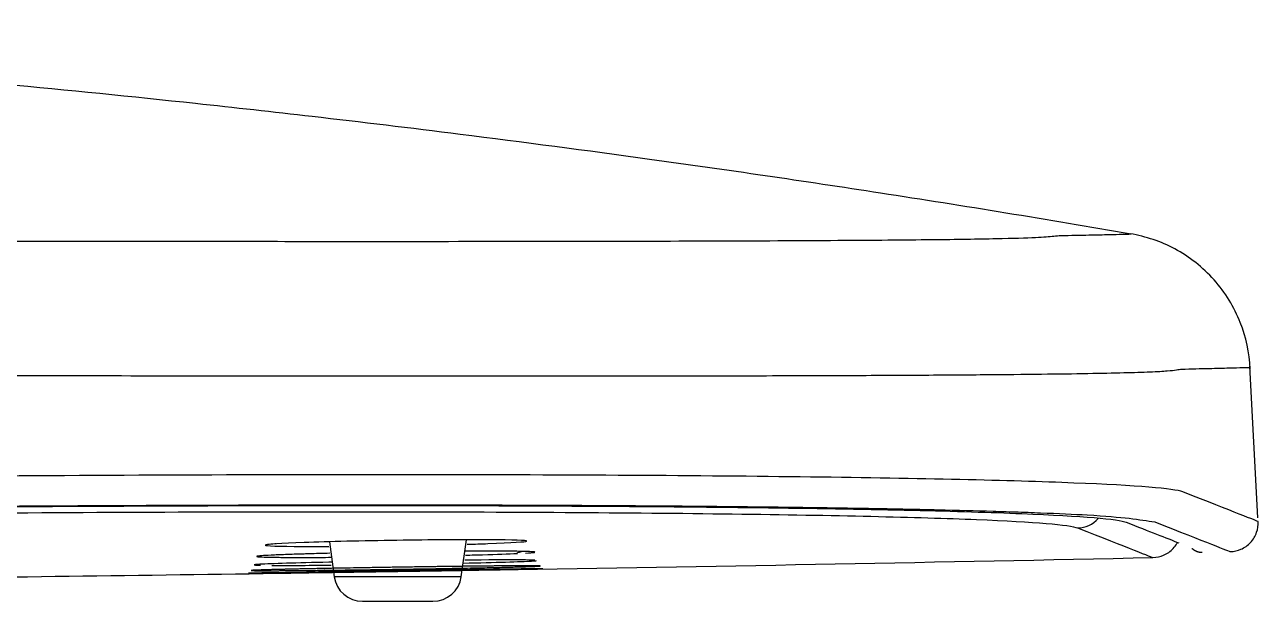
# Model space of a CAD drawing. Extents: x -4069 to -3649, y -4303 to -3709.
# Drawn here: x -3808.74 to -3800.11, y -3912.65 to -3908.61 of the extents above; entities that cross this region are included whole.
import ezdxf

# ---------------------------------------------------------------- set-up
doc = ezdxf.new("R2010")
doc.units = 0
doc.header["$LTSCALE"] = 7
doc.layers.add('6', color=7, linetype='CONTINUOUS')

msp = doc.modelspace()

# ---------------------------------------------------------------- linework, layer by layer
at = {"layer": '6', "color": 7, "linetype": 'Continuous'}
for p, q in [((-3800.11718, -3912.06126), (-3800.17272, -3911.00148)), ((-3805.68621, -3912.4731), (-3805.65008, -3912.21502)), ((-3806.60853, -3912.22952), (-3806.57442, -3912.4731)), ((-3806.37636, -3912.64536), (-3806.13032, -3912.64536)), ((-3806.13032, -3912.64536), (-3805.88427, -3912.64536))]:
    msp.add_line(p, q, dxfattribs=at)
at = {"layer": '6', "color": 3, "linetype": 'Continuous'}
msp.add_line((-3805.68621, -3912.4731), (-3806.57442, -3912.4731), dxfattribs=at)
at = {"layer": '6', "color": 7, "linetype": 'Continuous'}
for centre, radius, start, end in [((-3820.12997, -3011.66382), 900.88155, 270.943682, 271.226234), ((-3820.12997, -3011.66382), 900.88155, 270.664118, 270.861401), ((-3806.37636, -3912.44537), 0.2, 187.96961, 270), ((-3805.88427, -3912.44537), 0.2, 270, 352.03039)]:
    msp.add_arc(centre, radius, start, end, dxfattribs=at)
at = {"layer": '6', "color": 3, "linetype": 'Continuous'}
msp.add_ellipse((-3801.38175, -3911.93254), major_axis=(0.0731, 0.18616), ratio=0.998372, start_param=3.5371931, end_param=4.349083, dxfattribs=at)
at = {"layer": '6', "color": 7, "linetype": 'Continuous'}
for points, knots in [([(-3801.00403, -3910.07856), (-3801.58696, -3909.97794), (-3802.70751, -3909.79458), (-3804.27198, -3909.56608), (-3805.5973, -3909.39126), (-3806.65566, -3909.26393), (-3807.71828, -3909.14565), (-3809.03628, -3909.01278), (-3810.83773, -3908.85867), (-3813.1025, -3908.70961), (-3814.76763, -3908.64032), (-3815.67762, -3908.61444)], [0, 0, 0, 0, 0.1202317, 0.2308092, 0.3213645, 0.3919593, 0.4474896, 0.5386982, 0.6612183, 0.814996, 1, 1, 1, 1]), ([(-3800.17175, -3911.02), (-3800.17774, -3910.90564), (-3800.22402, -3910.68557), (-3800.40767, -3910.38443), (-3800.68531, -3910.16692), (-3800.89846, -3910.09529), (-3801.01133, -3910.07599)], [0, 0, 0, 0, 0.2425758, 0.5000214, 0.7574549, 1, 1, 1, 1]), ([(-3801.03479, -3912.09524), (-3801.09372, -3912.0721), (-3801.33894, -3912.05169), (-3802.19723, -3912.01681), (-3802.78986, -3912.00317), (-3803.91257, -3911.98866), (-3804.31693, -3911.98495), (-3805.18373, -3911.97969), (-3805.64892, -3911.97815), (-3807.11825, -3911.97696), (-3808.1583, -3911.98064), (-3809.25832, -3911.98882)], [0, 0, 0, 0, 0.25, 0.25, 0.5, 0.5, 0.625, 0.625, 0.75, 0.75, 1, 1, 1, 1]), ([(-3800.31078, -3912.29785), (-3800.28424, -3912.29699), (-3800.24619, -3912.28878), (-3800.19922, -3912.26262), (-3800.16754, -3912.23497), (-3800.14232, -3912.20132), (-3800.11972, -3912.15253), (-3800.11435, -3912.11398), (-3800.11546, -3912.08744)], [0, 0, 0, 0, 0.2390067, 0.3680609, 0.4999786, 0.6318999, 0.760964, 1, 1, 1, 1]), ([(-3805.50334, -3912.21474), (-3805.67205, -3912.21391), (-3805.90328, -3912.21552), (-3806.37505, -3912.22278), (-3806.61445, -3912.22854), (-3806.94867, -3912.24063), (-3807.04855, -3912.24691), (-3807.05676, -3912.25192)], [0, 0, 0, 0, 0.3319359, 0.3319359, 0.6715806, 0.6715806, 1, 1, 1, 1]), ([(-3806.60549, -3912.30978), (-3806.65611, -3912.311), (-3806.70424, -3912.31226), (-3806.74881, -3912.31353), (-3806.74882, -3912.31353), (-3806.74883, -3912.31353), (-3806.74885, -3912.31353), (-3806.74889, -3912.31353), (-3806.74898, -3912.31354), (-3806.74914, -3912.31354), (-3806.74948, -3912.31355), (-3806.75016, -3912.31357), (-3806.75152, -3912.31361), (-3806.75422, -3912.31369), (-3806.7596, -3912.31384), (-3806.77029, -3912.31415), (-3806.79133, -3912.31477), (-3806.83202, -3912.31602), (-3806.90771, -3912.31852), (-3807.03439, -3912.32348), (-3807.09572, -3912.32748), (-3807.11012, -3912.32975), (-3807.11012, -3912.32976), (-3807.11012, -3912.32976), (-3807.11012, -3912.32976), (-3807.11013, -3912.32976), (-3807.11014, -3912.32976), (-3807.11017, -3912.32976), (-3807.11022, -3912.32977), (-3807.11032, -3912.32979), (-3807.11051, -3912.32982), (-3807.11089, -3912.32988), (-3807.11162, -3912.33001), (-3807.11294, -3912.33025), (-3807.11505, -3912.33074), (-3807.11717, -3912.33169), (-3807.11303, -3912.33344), (-3807.0841, -3912.33555), (-3807.03662, -3912.33677), (-3807.0074, -3912.33724)], [0, 0, 0, 0, 0.1135674, 0.1135674, 0.1135751, 0.1135829, 0.1135983, 0.1136292, 0.1136909, 0.1138144, 0.1140613, 0.1145552, 0.115543, 0.1175186, 0.1214696, 0.1293712, 0.1451736, 0.1767771, 0.2399946, 0.3664839, 0.6192666, 0.6192666, 0.6192744, 0.6192822, 0.6192978, 0.6193291, 0.6193915, 0.6195164, 0.6197661, 0.6202656, 0.6212644, 0.623262, 0.6272562, 0.6352416, 0.6512, 0.6830735, 0.7466787, 0.8734558, 1, 1, 1, 1]), ([(-3806.98191, -3912.24388), (-3806.98415, -3912.24403), (-3807.00946, -3912.24569), (-3807.02878, -3912.24734), (-3807.04054, -3912.24878), (-3807.04072, -3912.2488)], [0, 0, 0, 0, 0.0855201, 0.9862937, 1, 1, 1, 1]), ([(-3805.23661, -3912.30813), (-3805.20692, -3912.30642), (-3805.18677, -3912.3048), (-3805.17757, -3912.30334), (-3805.17757, -3912.30334), (-3805.17756, -3912.30334), (-3805.17756, -3912.30334), (-3805.17756, -3912.30334), (-3805.17754, -3912.30334), (-3805.17752, -3912.30333), (-3805.17747, -3912.30333), (-3805.17737, -3912.30331), (-3805.17718, -3912.30328), (-3805.17681, -3912.30322), (-3805.17609, -3912.30309), (-3805.17479, -3912.30285), (-3805.1727, -3912.30236), (-3805.17061, -3912.30143), (-3805.1747, -3912.29968), (-3805.21395, -3912.29679), (-3805.30138, -3912.29529), (-3805.37959, -3912.29487), (-3805.38279, -3912.29486)], [0, 0, 0, 0, 0.2429297, 0.2429297, 0.2429412, 0.2429528, 0.2429759, 0.2430221, 0.2431145, 0.2432993, 0.2436689, 0.2444082, 0.2458866, 0.2488435, 0.254757, 0.2665831, 0.290233, 0.3375274, 0.4321193, 0.6213602, 0.984712, 1, 1, 1, 1]), ([(-3805.29426, -3912.30585), (-3805.29423, -3912.30575), (-3805.29355, -3912.30512), (-3805.28402, -3912.30201), (-3805.27405, -3912.29955), (-3805.26611, -3912.29755)], [0, 0, 0, 0, 0.0202687, 0.143592, 1, 1, 1, 1]), ([(-3800.85101, -3912.33923), (-3800.82445, -3912.33839), (-3800.78639, -3912.33019), (-3800.73938, -3912.30404), (-3800.70769, -3912.27639), (-3800.68912, -3912.25164), (-3800.68083, -3912.23706), (-3800.67955, -3912.2347)], [0, 0, 0, 0, 0.3637548, 0.5601794, 0.760966, 0.9617582, 1, 1, 1, 1]), ([(-3806.59024, -3912.3718), (-3806.59732, -3912.37195), (-3806.60435, -3912.3721), (-3806.83934, -3912.37721), (-3807.01664, -3912.38246), (-3807.15015, -3912.38965), (-3807.1482, -3912.392), (-3807.09074, -3912.39329)], [0, 0, 0, 0, 0.0171528, 0.0171528, 0.576789, 0.576789, 1, 1, 1, 1]), ([(-3807.09596, -3912.38673), (-3807.11405, -3912.38774), (-3807.13712, -3912.3896), (-3807.13487, -3912.39109), (-3807.12752, -3912.39174), (-3807.12746, -3912.39174)], [0, 0, 0, 0, 0.4962556, 0.9954818, 1, 1, 1, 1]), ([(-3807.11001, -3912.32974), (-3807.11724, -3912.33087), (-3807.11846, -3912.33298), (-3807.09499, -3912.33467), (-3807.07725, -3912.33541), (-3807.0771, -3912.33541)], [0, 0, 0, 0, 0.4945745, 0.9957106, 1, 1, 1, 1]), ([(-3805.38246, -3912.42355), (-3805.24491, -3912.42106), (-3805.15249, -3912.41917), (-3805.0878, -3912.41707), (-3805.1597, -3912.41754), (-3805.48815, -3912.42163), (-3805.73776, -3912.42517), (-3806.27281, -3912.4333), (-3806.55145, -3912.4378), (-3806.98435, -3912.44529), (-3807.1289, -3912.44811), (-3807.20155, -3912.45048), (-3807.12764, -3912.44999), (-3806.80375, -3912.44595), (-3806.55742, -3912.44247), (-3806.28986, -3912.4384)], [0, 0, 0, 0, 0.113077, 0.113077, 0.261058, 0.261058, 0.409039, 0.409039, 0.5570199, 0.5570199, 0.7050009, 0.7050009, 0.8529819, 0.8529819, 1, 1, 1, 1]), ([(-3806.58783, -3912.43849), (-3806.65119, -3912.43955), (-3806.71165, -3912.44057), (-3806.98435, -3912.44529), (-3807.1289, -3912.44811), (-3807.20154, -3912.45048), (-3807.12766, -3912.44999), (-3806.96523, -3912.44796)], [0, 0, 0, 0, 0.1150047, 0.1150047, 0.5575315, 0.5575315, 1, 1, 1, 1]), ([(-3806.28986, -3912.4384), (-3806.2881, -3912.43838), (-3806.28635, -3912.43835), (-3806.2846, -3912.43832), (-3806.0782, -3912.43519), (-3805.86643, -3912.43181), (-3805.68243, -3912.42874)], [0, 0, 0, 0, 0.0084278, 0.0084278, 0.0084278, 1, 1, 1, 1])]:
    msp.add_open_spline(points, degree=3, knots=knots, dxfattribs=at)
at = {"layer": '6', "color": 3, "linetype": 'Continuous'}
for points, knots in [([(-3809.33396, -3910.12565), (-3809.14239, -3910.12605), (-3808.75414, -3910.12687), (-3808.17357, -3910.12778), (-3807.5031, -3910.12859), (-3806.76443, -3910.12912), (-3805.84905, -3910.12915), (-3804.88113, -3910.12824), (-3803.88757, -3910.12595), (-3803.04295, -3910.12226), (-3802.38364, -3910.11697), (-3801.93286, -3910.1102), (-3801.64957, -3910.10224), (-3801.57794, -3910.09526), (-3801.54362, -3910.09191)], [0, 0, 0, 0, 0.0467642, 0.0947766, 0.1440471, 0.2161481, 0.2869372, 0.3935209, 0.4997554, 0.6148792, 0.7223871, 0.8223725, 0.9148977, 1, 1, 1, 1]), ([(-3801.49489, -3910.08836), (-3801.426, -3910.08698), (-3801.29206, -3910.0843), (-3801.15458, -3910.08121), (-3801.06303, -3910.07896), (-3801.01406, -3910.07761), (-3801.00375, -3910.07728), (-3801.00382, -3910.07728)], [0, 0, 0, 0, 0.224781, 0.4370328, 0.6369158, 0.8245721, 1, 1, 1, 1]), ([(-3800.17217, -3911.0125), (-3800.17215, -3911.0125), (-3800.17802, -3911.01265), (-3800.21721, -3911.01362), (-3800.31228, -3911.01597), (-3800.45114, -3911.0194), (-3800.58355, -3911.02267), (-3800.64976, -3911.02431)], [0, 0, 0, 0, 0.1114756, 0.3336065, 0.5557375, 0.7778687, 1, 1, 1, 1]), ([(-3800.68747, -3911.02936), (-3800.70494, -3911.03186), (-3800.74053, -3911.03694), (-3800.86466, -3911.04349), (-3801.04768, -3911.04944), (-3801.29979, -3911.05469), (-3801.62414, -3911.05927), (-3802.02514, -3911.06318), (-3802.50592, -3911.06642), (-3803.06877, -3911.06898), (-3803.71483, -3911.07086), (-3804.44395, -3911.07207), (-3805.25446, -3911.0726), (-3806.1429, -3911.07247), (-3807.10446, -3911.07164), (-3808.1304, -3911.07019), (-3808.8461, -3911.06868), (-3809.20839, -3911.06791)], [0, 0, 0, 0, 0.0528, 0.1075817, 0.164345, 0.2230898, 0.283816, 0.3465234, 0.4112117, 0.4778808, 0.5465304, 0.6171602, 0.6897698, 0.764359, 0.8409274, 0.9194745, 1, 1, 1, 1]), ([(-3800.64293, -3911.88041), (-3800.70434, -3911.85677), (-3800.95845, -3911.83606), (-3801.62581, -3911.80941), (-3801.89354, -3911.80144), (-3802.50737, -3911.78757), (-3802.85469, -3911.78161), (-3804.02237, -3911.76678), (-3804.9278, -3911.76138), (-3806.97081, -3911.75972), (-3808.05972, -3911.7635), (-3809.20312, -3911.77183)], [0, 0, 0, 0, 0.25, 0.25, 0.375, 0.375, 0.5, 0.5, 0.75, 0.75, 1, 1, 1, 1]), ([(-3809.30647, -3912.02982), (-3808.24587, -3912.02193), (-3807.24308, -3912.01839), (-3805.82639, -3912.01953), (-3805.37788, -3912.02102), (-3804.54213, -3912.02609), (-3804.15226, -3912.02967), (-3803.06977, -3912.04366), (-3802.49837, -3912.05681), (-3801.67084, -3912.09045), (-3801.4344, -3912.11013), (-3801.37758, -3912.13245)], [0, 0, 0, 0, 0.25, 0.25, 0.375, 0.375, 0.5, 0.5, 0.75, 0.75, 1, 1, 1, 1]), ([(-3809.22926, -3911.98217), (-3809.229, -3911.98217), (-3809.22806, -3911.98217), (-3809.22457, -3911.98214), (-3809.21168, -3911.98204), (-3809.16354, -3911.98167), (-3809.0149, -3911.9806), (-3808.83768, -3911.9794), (-3808.6805, -3911.97843), (-3808.60774, -3911.97798), (-3808.53758, -3911.97756), (-3808.41216, -3911.97684), (-3808.16262, -3911.97549), (-3807.84233, -3911.974), (-3807.40647, -3911.97239), (-3806.99044, -3911.97133), (-3806.67463, -3911.97095), (-3806.52281, -3911.97084), (-3806.42987, -3911.97078), (-3806.19892, -3911.97074), (-3805.95363, -3911.97094), (-3805.71849, -3911.9713), (-3805.6026, -3911.97152), (-3805.50326, -3911.97174), (-3805.44054, -3911.9719), (-3805.39091, -3911.97204), (-3805.30709, -3911.9723), (-3805.20974, -3911.97265), (-3805.09231, -3911.97312), (-3804.94742, -3911.97376), (-3804.73586, -3911.97483), (-3804.45651, -3911.97656), (-3804.2617, -3911.97804), (-3804.16109, -3911.97887), (-3804.16097, -3911.97887), (-3804.16076, -3911.97887), (-3804.16035, -3911.97888), (-3804.15951, -3911.97889), (-3804.15785, -3911.9789), (-3804.15454, -3911.97893), (-3804.148, -3911.97898), (-3804.13524, -3911.97909), (-3804.11099, -3911.97929), (-3804.06435, -3911.9797), (-3803.95797, -3911.98065), (-3803.76073, -3911.98257), (-3803.562, -3911.98481), (-3803.39704, -3911.98687), (-3803.26627, -3911.98861), (-3803.11483, -3911.99077), (-3802.95715, -3911.99324), (-3802.83317, -3911.99536), (-3802.73331, -3911.99719), (-3802.64313, -3911.9989), (-3802.55121, -3912.00075), (-3802.45367, -3912.0028), (-3802.24846, -3912.0074), (-3802.06254, -3912.01233), (-3801.8924, -3912.01755), (-3801.77817, -3912.02126), (-3801.56683, -3912.02894), (-3801.08958, -3912.05011), (-3800.94492, -3912.0735), (-3800.8381, -3912.09078)], [0, 0, 0, 0, 0.0000586, 0.0002103, 0.0007844, 0.0029551, 0.0110323, 0.0342772, 0.0430257, 0.0467309, 0.0508224, 0.059, 0.0753364, 0.1079557, 0.1329533, 0.1772012, 0.2067548, 0.209616, 0.2143713, 0.2295811, 0.266719, 0.2760995, 0.2897104, 0.2966049, 0.3018971, 0.3060801, 0.309647, 0.3240214, 0.3320114, 0.3412211, 0.363295, 0.3902488, 0.4200621, 0.4200709, 0.4200798, 0.4200975, 0.4201329, 0.4202037, 0.420345, 0.4206265, 0.4211852, 0.4222853, 0.4244168, 0.428404, 0.4362184, 0.4564325, 0.4888601, 0.4993026, 0.5103721, 0.5323761, 0.5508641, 0.5658735, 0.5774304, 0.5880689, 0.6000771, 0.6131042, 0.6268014, 0.683908, 0.695543, 0.7089138, 0.7408754, 0.8086343, 1, 1, 1, 1]), ([(-3805.64404, -3912.24669), (-3805.59253, -3912.24519), (-3805.5444, -3912.24363), (-3805.33103, -3912.2359), (-3805.23045, -3912.22935), (-3805.22686, -3912.21929), (-3805.32205, -3912.21578), (-3805.49168, -3912.21481), (-3805.49553, -3912.21478), (-3805.49942, -3912.21476), (-3805.50334, -3912.21474)], [0, 0, 0, 0, 0.1128523, 0.1128523, 0.5514487, 0.5514487, 0.9900452, 0.9900452, 0.9900452, 1, 1, 1, 1]), ([(-3807.05676, -3912.25192), (-3807.05704, -3912.25209), (-3807.05721, -3912.25226), (-3807.05925, -3912.25752), (-3806.96252, -3912.26099), (-3806.73993, -3912.26227), (-3806.67889, -3912.26232), (-3806.61297, -3912.26212)], [0, 0, 0, 0, 0.024407, 0.024407, 0.7627533, 0.7627533, 1, 1, 1, 1]), ([(-3807.0074, -3912.33724), (-3806.97843, -3912.33771), (-3806.94405, -3912.33805), (-3806.90482, -3912.33825), (-3806.90482, -3912.33825), (-3806.90481, -3912.33825), (-3806.90479, -3912.33825), (-3806.90476, -3912.33825), (-3806.90469, -3912.33825), (-3806.90456, -3912.33825), (-3806.90428, -3912.33825), (-3806.90374, -3912.33825), (-3806.90265, -3912.33826), (-3806.90047, -3912.33827), (-3806.89607, -3912.33829), (-3806.88718, -3912.33833), (-3806.86901, -3912.33839), (-3806.83114, -3912.33846), (-3806.74951, -3912.33843), (-3806.66453, -3912.33807), (-3806.60169, -3912.33764), (-3806.59499, -3912.3376)], [0, 0, 0, 0, 0.318665, 0.318665, 0.3186847, 0.3187044, 0.3187438, 0.3188226, 0.3189802, 0.3192954, 0.3199257, 0.3211864, 0.3237077, 0.3287499, 0.3388329, 0.3589935, 0.3992952, 0.4798312, 0.6407037, 0.9619486, 1, 1, 1, 1]), ([(-3805.67177, -3912.37799), (-3805.44588, -3912.37306), (-3805.27, -3912.36781), (-3805.17785, -3912.36284), (-3805.16581, -3912.36196), (-3805.1593, -3912.36115)], [0, 0, 0, 0, 0.808824, 0.808824, 1, 1, 1, 1]), ([(-3805.65599, -3912.32269), (-3805.6147, -3912.32166), (-3805.46964, -3912.3178), (-3805.35583, -3912.3138), (-3805.29412, -3912.31103), (-3805.2941, -3912.31103)], [0, 0, 0, 0, 0.272461, 0.9998205, 1, 1, 1, 1]), ([(-3805.17279, -3912.35783), (-3805.19158, -3912.35702), (-3805.2241, -3912.35645), (-3805.27016, -3912.35616), (-3805.27234, -3912.35614), (-3805.27454, -3912.35613), (-3805.27678, -3912.35612)], [0, 0, 0, 0, 0.9549008, 0.9549008, 0.9549008, 1, 1, 1, 1]), ([(-3805.67355, -3912.42433), (-3805.77713, -3912.42581), (-3805.88953, -3912.42747), (-3806.27281, -3912.4333), (-3806.55145, -3912.4378), (-3806.98435, -3912.44529), (-3807.1289, -3912.44811), (-3807.20155, -3912.45048), (-3807.12764, -3912.44999), (-3806.80375, -3912.44595), (-3806.55742, -3912.44247), (-3806.28986, -3912.4384)], [0, 0, 0, 0, 0.0977559, 0.0977559, 0.3236844, 0.3236844, 0.549613, 0.549613, 0.7755415, 0.7755415, 1, 1, 1, 1]), ([(-3806.96523, -3912.44796), (-3806.96521, -3912.44796), (-3806.96519, -3912.44796), (-3806.80375, -3912.44595), (-3806.55742, -3912.44247), (-3806.28986, -3912.4384)], [0, 0, 0, 0, 0.0001325, 0.0001325, 1, 1, 1, 1]), ([(-3806.28986, -3912.4384), (-3806.2881, -3912.43838), (-3806.28635, -3912.43835), (-3806.2846, -3912.43832), (-3806.015, -3912.43422), (-3805.73623, -3912.42972), (-3805.3081, -3912.42232), (-3805.16114, -3912.41945), (-3805.0878, -3912.41707), (-3805.1597, -3912.41754), (-3805.48815, -3912.42163), (-3805.73776, -3912.42517), (-3806.20221, -3912.43223), (-3806.40515, -3912.43546), (-3806.58489, -3912.43844)], [0, 0, 0, 0, 0.001372, 0.001372, 0.001372, 0.2122266, 0.2122266, 0.4230811, 0.4230811, 0.6339357, 0.6339357, 0.8447903, 0.8447903, 1, 1, 1, 1]), ([(-3806.28986, -3912.4384), (-3806.2881, -3912.43838), (-3806.28635, -3912.43835), (-3806.2846, -3912.43832), (-3806.015, -3912.43422), (-3805.73623, -3912.42972), (-3805.47167, -3912.42515), (-3805.42491, -3912.42432), (-3805.38246, -3912.42355)], [0, 0, 0, 0, 0.0052374, 0.0052374, 0.0052374, 0.8101473, 0.8101473, 1, 1, 1, 1])]:
    msp.add_open_spline(points, degree=3, knots=knots, dxfattribs=at)
for points in [[(-3801.54362, -3910.09191), (-3801.52738, -3910.09073), (-3801.51113, -3910.08955), (-3801.49489, -3910.08836)], [(-3800.64976, -3911.02431), (-3800.66233, -3911.02599), (-3800.6749, -3911.02768), (-3800.68747, -3911.02936)], [(-3800.11546, -3912.08744), (-3800.11555, -3912.08741), (-3800.29138, -3912.01839), (-3800.64293, -3911.88041)], [(-3801.37758, -3912.13245), (-3801.02684, -3912.27018), (-3800.85131, -3912.33911), (-3800.85101, -3912.33923)], [(-3800.8381, -3912.09078), (-3800.48648, -3912.22886), (-3800.31069, -3912.29789), (-3800.31078, -3912.29785)], [(-3807.01134, -3912.39424), (-3806.91613, -3912.39476), (-3806.7694, -3912.39412), (-3806.59476, -3912.39245)]]:
    msp.add_open_spline(points, degree=3, dxfattribs=at)
at = {"layer": '6', "color": 7, "linetype": 'Continuous'}
for points, degree in [([(-3800.66688, -3912.2397), (-3800.75386, -3912.20555), (-3800.87649, -3912.1574), (-3801.03479, -3912.09524)], 3), ([(-3805.38279, -3912.29486), (-3805.45735, -3912.29449), (-3805.5532, -3912.29467), (-3805.66045, -3912.29534)], 3), ([(-3800.57803, -3912.27547), (-3800.54803, -3912.30254), (-3800.50783, -3912.30216)], 2), ([(-3805.27678, -3912.35612), (-3805.36665, -3912.35563), (-3805.50222, -3912.35617), (-3805.66208, -3912.35761)], 3)]:
    msp.add_open_spline(points, degree=degree, dxfattribs=at)
at = {"layer": '6', "color": 3, "linetype": 'Continuous'}
for points, weights, knots in [([(-3805.66874, -3912.40064), (-3805.89457, -3912.4033), (-3806.16871, -3912.40735), (-3806.66891, -3912.41609), (-3806.89284, -3912.42078), (-3807.15528, -3912.42809), (-3807.18889, -3912.43058), (-3807.04646, -3912.43194), (-3806.87266, -3912.43079), (-3806.40787, -3912.42541), (-3806.12643, -3912.42126), (-3805.61883, -3912.41239), (-3805.39408, -3912.40767), (-3805.13496, -3912.40044), (-3805.09948, -3912.39793), (-3805.17114, -3912.39724), (-3805.17203, -3912.39723), (-3805.17293, -3912.39723), (-3805.17385, -3912.39722)], [0.99999998958, 0.999999989648, 0.999999989752, 0.999999989972, 0.999999990088, 0.999999990267, 0.999999990327, 0.99999999036, 0.999999990332, 0.999999990202, 0.9999999901, 0.999999989879, 0.99999998976, 0.999999989575, 0.99999998951, 0.999999989492, 0.999999989492, 0.999999989491, 0.999999989491], [0, 0, 0, 0, 0.1389443, 0.1389443, 0.2821584, 0.2821584, 0.4253725, 0.4253725, 0.5685866, 0.5685866, 0.7118007, 0.7118007, 0.8550148, 0.8550148, 0.9982288, 0.9982288, 0.9982288, 1, 1, 1, 1]), ([(-3806.54223, -3912.41394), (-3806.74273, -3912.41766), (-3806.91526, -3912.4214), (-3807.15528, -3912.42809), (-3807.18889, -3912.43058), (-3807.04646, -3912.43194), (-3806.87266, -3912.43079), (-3806.62571, -3912.42793), (-3806.61097, -3912.42776), (-3806.59605, -3912.42758)], [0.999999989918, 0.999999990011, 0.999999990103, 0.999999990267, 0.999999990327, 0.99999999036, 0.999999990332, 0.999999990263, 0.999999990259, 0.999999990254], [0, 0, 0, 0, 0.2867235, 0.2867235, 0.6325349, 0.6325349, 0.9783462, 0.9783462, 1, 1, 1, 1]), ([(-3805.17385, -3912.39722), (-3805.24715, -3912.39659), (-3805.42127, -3912.39777), (-3805.66454, -3912.40059), (-3805.68129, -3912.40078), (-3805.69829, -3912.40099)], [0.999999989491, 0.999999989475, 0.999999989506, 0.999999989578, 0.999999989584, 0.999999989589], [0, 0, 0, 0, 0.9322788, 0.9322788, 1, 1, 1, 1])]:
    msp.add_rational_spline(points, weights, degree=3, knots=knots, dxfattribs=at)

doc.saveas('drawing.dxf')
